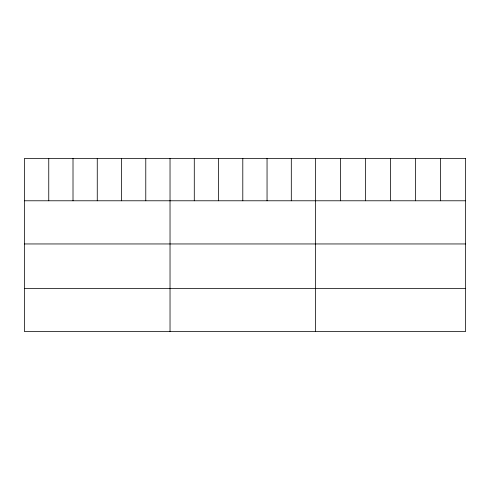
<?xml version="1.0" encoding="UTF-8"?>
<svg xmlns="http://www.w3.org/2000/svg" width="490" height="490" viewBox="0 0 490 490"><rect width="100%" height="100%" fill="white"/><g stroke="black" fill="none" stroke-linecap="round" stroke-linejoin="round"><path stroke-width="0.73" d="M24.5 200.778L465.5 200.778M24.5 243.953L465.5 243.953M24.5 288.439L465.5 288.439M440.51 158.38L440.51 200.778M415.52 158.38L415.52 200.778M390.53 158.38L390.53 200.778M365.54 158.38L365.54 200.778M340.55 158.38L340.55 200.778M315.56 158.38L315.56 331.62M291.305 158.38L291.305 200.778M267.05 158.38L267.05 200.778M242.795 158.38L242.795 200.778M218.54 158.38L218.54 200.778M194.285 158.38L194.285 200.778M170.03 158.38L170.03 331.62M145.775 158.38L145.775 200.778M121.52 158.38L121.52 200.778M97.265 158.38L97.265 200.778M73.01 158.38L73.01 200.778M48.755 158.38L48.755 200.778M465.5 158.38L24.5 158.38L24.5 331.62L465.5 331.62L465.5 158.38"/></g></svg>
